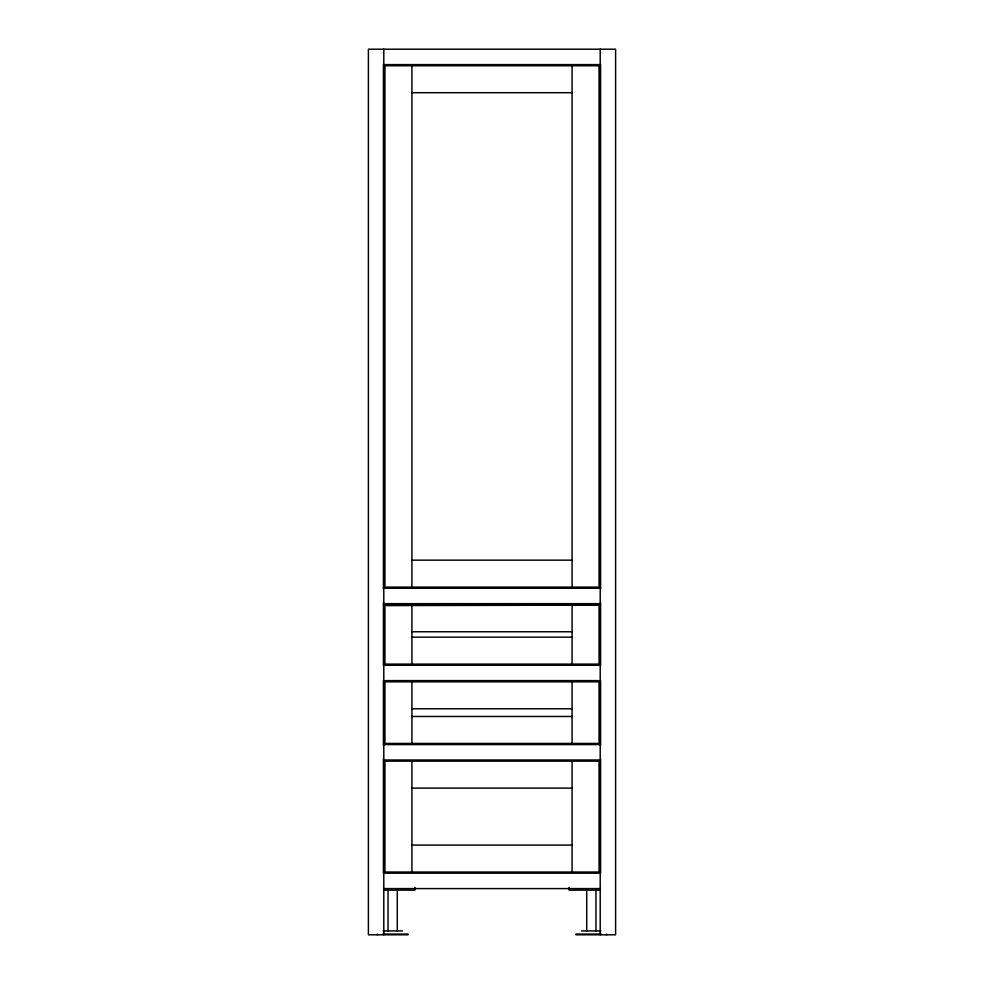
<?xml version="1.0" encoding="UTF-8"?>
<svg xmlns="http://www.w3.org/2000/svg" width="984" height="984" viewBox="0 0 984 984"><rect width="100%" height="100%" fill="white"/><g stroke="black" fill="none" stroke-linecap="round" stroke-linejoin="round"><path stroke-width="1.48" d="M383.797 64.6L600.203 64.6M411.915 92.705L572.085 92.705M411.915 560.154L572.085 560.154M383.416 588.26L600.584 588.26M383.797 603.659L600.203 603.659M411.915 631.765L572.085 631.765M411.915 637.165L572.085 637.165M383.797 665.27L600.203 665.27M383.797 680.67L600.203 680.67M411.915 708.775L572.085 708.775M411.915 716.475L572.085 716.475M383.797 744.593L600.203 744.593M383.797 759.992L600.203 759.992M411.915 788.098L572.085 788.098M411.915 845.084L572.085 845.084M383.797 873.189L600.203 873.189M383.797 888.589L600.203 888.589M383.895 890.139L414.99 890.139L414.99 887.384M600.105 890.139L569.01 890.139L569.01 887.384M383.145 930.95L402.517 930.95M581.482 930.95L600.855 930.95M382.837 934.062L408.065 934.062M575.935 934.062L601.163 934.062M408.065 934.8L368.397 934.8L368.397 49.2L615.603 49.2L615.603 934.8L575.935 934.8M606.747 934.062L606.747 934.8M600.584 64.563L600.584 588.555M600.584 602.38L600.584 665.381M600.584 680.744L600.584 745.282M600.584 759.119L600.584 872.82M600.203 49.2L600.203 934.8M597.497 680.67L386.503 680.67M595.96 890.139L595.96 930.95M586.722 890.139L586.722 930.95M572.085 65.756L572.085 587.104M572.085 604.816L572.085 664.114M572.085 681.826L572.085 743.437M572.085 761.149L572.085 872.033M411.915 65.756L411.915 587.104M411.915 604.816L411.915 664.114M411.915 681.826L411.915 743.437M411.915 761.149L411.915 872.033M397.278 890.139L397.278 930.95M388.04 890.139L388.04 930.95M383.797 49.2L383.797 934.8M383.416 64.563L383.416 588.555M383.416 602.38L383.416 665.381M383.416 680.744L383.416 745.282M383.416 759.119L383.416 872.82M377.253 934.062L377.253 934.8M599.047 65.756L384.953 65.756L384.953 587.104L599.047 587.104L599.047 65.756M599.047 604.816L384.953 604.816L384.953 664.114L599.047 664.114L599.047 604.816M597.497 605.197L386.503 605.431L597.497 605.197M599.047 681.826L384.953 681.826L384.953 743.437L599.047 743.437L599.047 681.826M599.047 761.149L384.953 761.149L384.953 872.033L599.047 872.033L599.047 761.149"/></g></svg>
